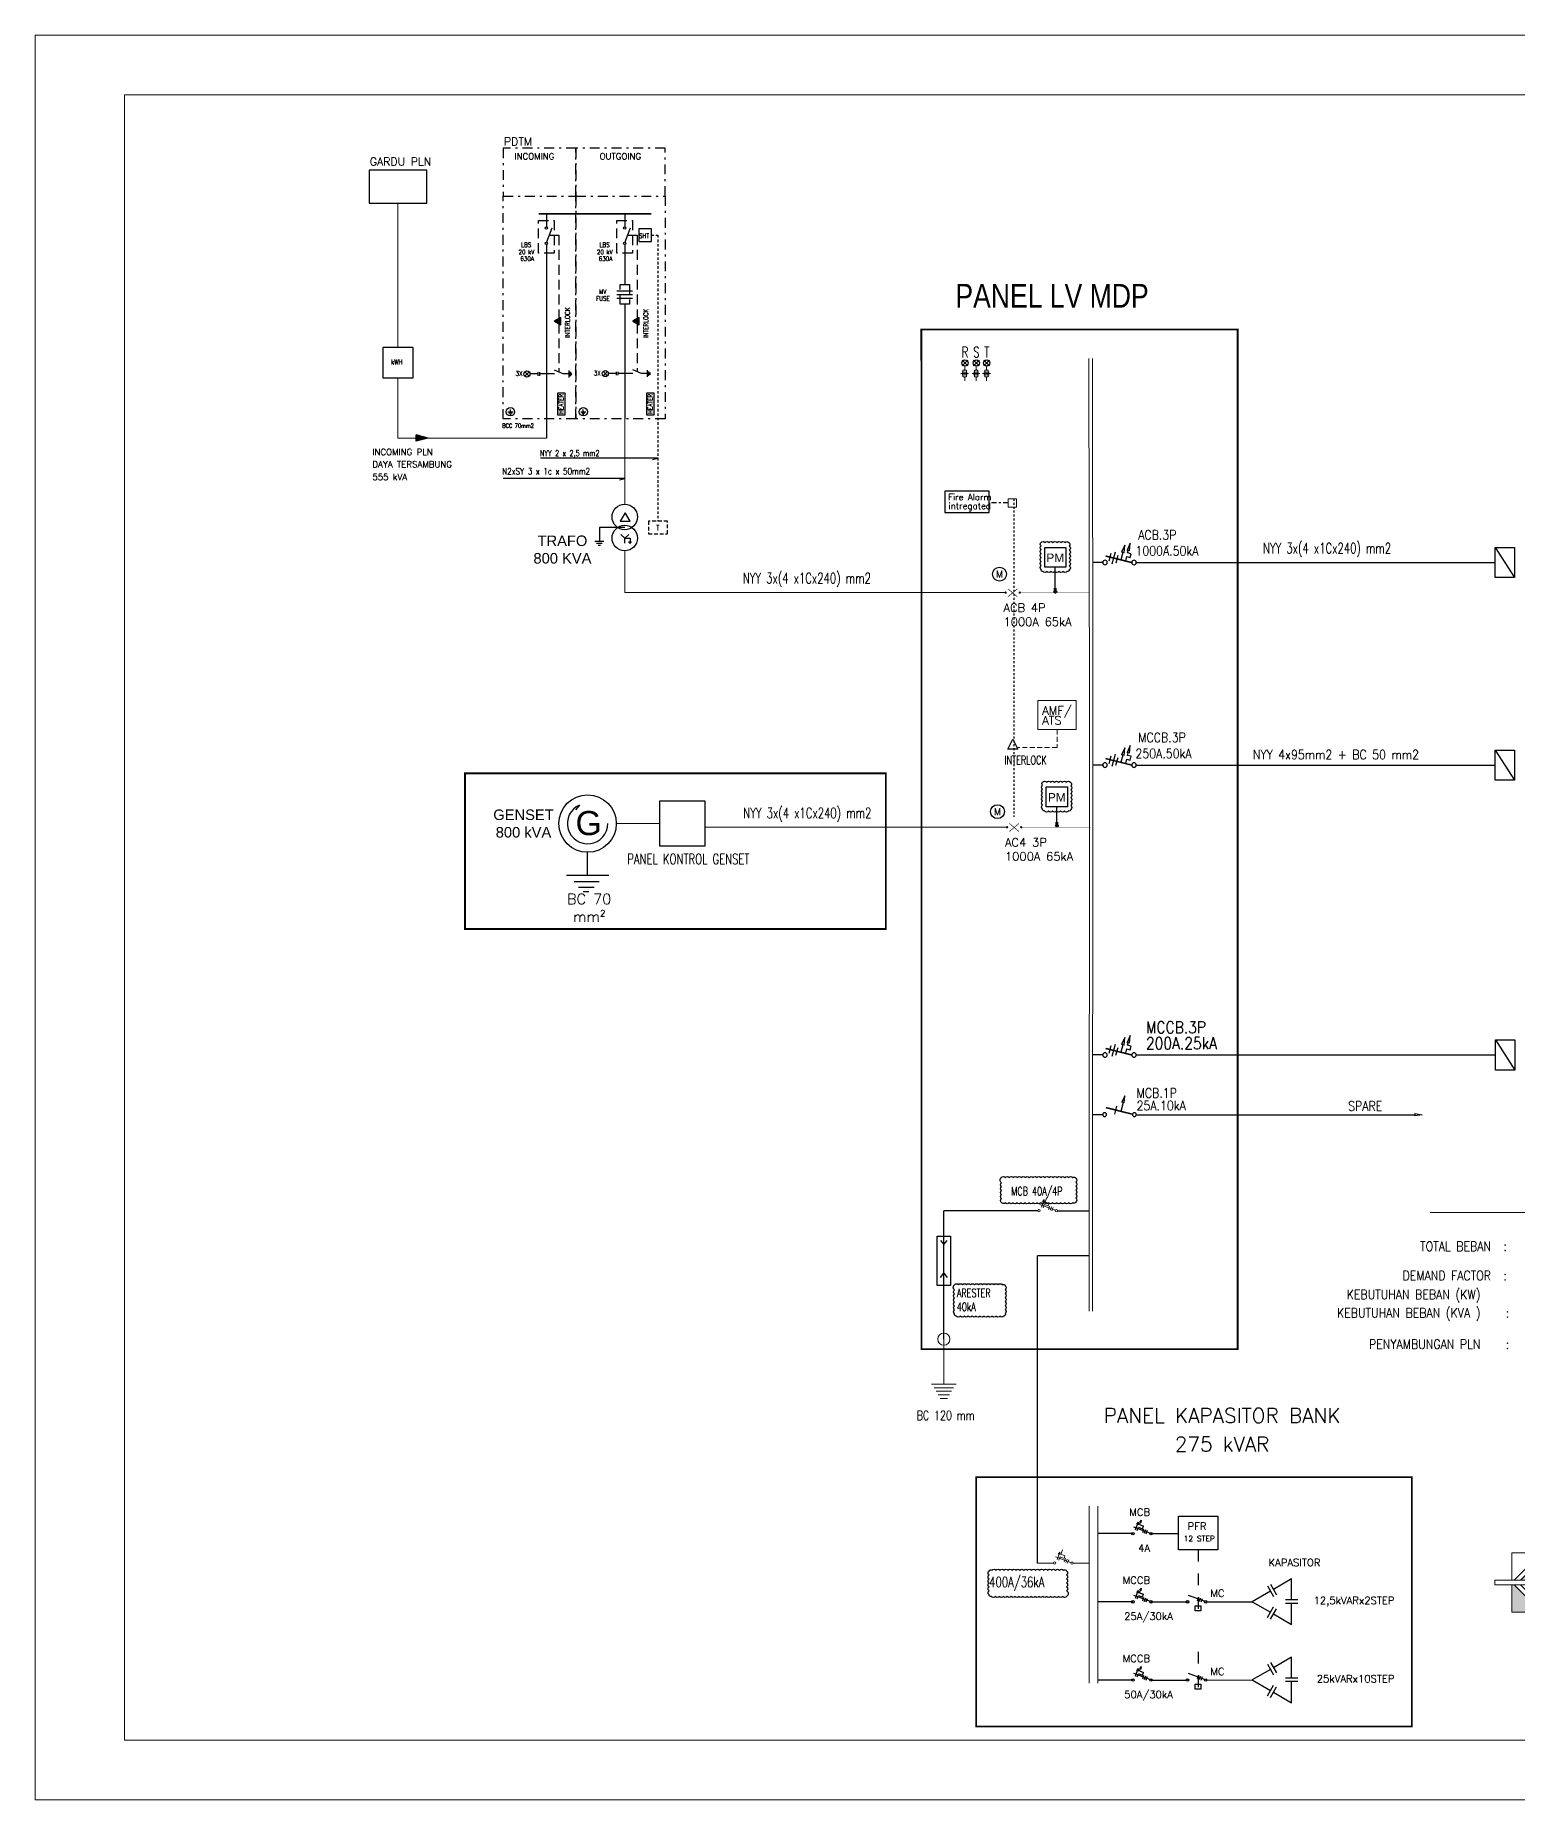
# Model space of a CAD drawing. Header units: inches. Extents: x 31310 to 32350, y 3900 to 5049.
# Drawn here: x 31684 to 31758.8, y 4167.6 to 4256.7 of the extents above; entities that cross this region are included whole.
import ezdxf
from ezdxf.enums import TextEntityAlignment as Align

# ---------------------------------------------------------------- set-up
doc = ezdxf.new("R2010")
doc.units = ezdxf.units.IN
doc.header["$MEASUREMENT"] = 0
for name, pattern in [('ACAD_ISO10W100', [18, 12, -3, 0, -3]), ('DASHDOT2', [0.5, 0.25, -0.125, 0, -0.125]), ('DASHED', [0.75, 0.5, -0.25]), ('DASHED2', [0.375, 0.25, -0.125]), ('HIDDEN', [0.375, 0.25, -0.125])]:
    doc.linetypes.add(name, pattern=pattern)
for name, color, linetype in [('-LINE', 1, 'Continuous'), ('-PANEL', 1, 'Continuous'), ('-SISTIM', 1, 'Continuous'), ('-TXT', 7, 'Continuous'), ('0-KOP', 2, 'Continuous'), ('4', 4, 'Continuous'), ('B', 5, 'Continuous'), ('BIASA', 7, 'Continuous'), ('dg', 8, 'Continuous'), ('DIM', 1, 'Continuous'), ('KABEL', 4, 'Continuous'), ('KBL2', 200, 'Continuous'), ('kop', 8, 'Continuous'), ('LAMPU FIXTURES', 7, 'Continuous'), ('MCB', 2, 'Continuous'), ('PANEL', 2, 'Continuous'), ('TEXT', 7, 'Continuous'), ('TL RMI', 2, 'Continuous'), ('WIRING', 4, 'Continuous')]:
    doc.layers.add(name, color=color, linetype=linetype)
doc.layers.add('-TXT G', color=7, linetype='Continuous', true_color=0xff0505)
doc.layers.add('garis', color=7, linetype='Continuous', true_color=0x878787)
for name, color, linetype, lineweight in [('A-FURN-EQPM', 177, 'Continuous', 0), ('cable', 6, 'Continuous', 30), ('D-PANEL', 5, 'Continuous', 9), ('H', 3, 'Continuous', 0), ('listrik', 21, 'ACAD_ISO10W100', 18), ('Listrik2', 2, 'Continuous', 9), ('MCCB', 5, 'Continuous', 9), ('ME', 7, 'Continuous', 20), ('socket', 6, 'Continuous', 15), ('ST', 4, 'Continuous', 15), ('teks', 120, 'Continuous', 5), ('US 0 Elevation', 9, 'Continuous', 5), ('US I. Text', 51, 'Continuous', 5), ('US-Elevation', 9, 'Continuous', 5), ('US-Text', 42, 'Continuous', 5)]:
    doc.layers.add(name, color=color, linetype=linetype, lineweight=lineweight)
doc.layers.add('Dimensi', color=7, linetype='Continuous', lineweight=0, true_color=0x9c9c9c)
doc.styles.add('ARIAL', font='arial.ttf')
doc.styles.add('ARIALB', font='arial.ttf', dxfattribs={"width": 0.8, "height": 2.1})
doc.styles.add('DIM', font='simplex.shx', dxfattribs={"height": 0.175})
doc.styles.add('dwi', font='romans.shx', dxfattribs={"width": 0.8, "height": 0.3})
doc.styles.add('E', font='romans.shx', dxfattribs={"height": 2.5})
doc.styles.add('RomanS', font='romans.shx')
doc.styles.add('SANS', font='sanss___.ttf')
doc.styles.add('sc 100', font='romans.shx', dxfattribs={"width": 0.75})
doc.styles.get("Standard").update_dxf_attribs({"font": 'arial.ttf'})
doc.styles.add('TXT', font='romans.shx', dxfattribs={"width": 0.85, "height": 0.25})

# ---------------------------------------------------------------- blocks, each defined once
blk = doc.blocks.new('MCCB')
at = {"layer": 'ST', "color": 7, "linetype": 'Continuous'}
for p, q in [((698.097, -69.363), (697.659, -69.204)), ((697.702, -69.276), (697.778, -69.065)), ((697.778, -69.065), (697.733, -69.123)), ((697.751, -69.294), (697.784, -69.203)), ((697.778, -69.065), (697.776, -69.139)), ((697.784, -69.203), (697.898, -69.245)), ((697.811, -69.13), (697.856, -69.006)), ((697.811, -69.13), (697.925, -69.172)), ((697.898, -69.245), (697.925, -69.172)), ((697.9, -69.348), (697.936, -69.249)), ((697.95, -69.366), (697.986, -69.267)), ((697.999, -69.384), (698.035, -69.285))]:
    blk.add_line(p, q, dxfattribs=at)
for centre in [(697.63, -69.38), (698.126, -69.38)]:
    blk.add_circle(centre, 0.0339, dxfattribs=at)
blk = doc.blocks.new('_ClosedBlank')
at = {"color": 0, "linetype": 'ByBlock', "lineweight": -2}
for p, q in [((-1, 0.17), (0, 0)), ((-1, 0.17), (-1, -0.17)), ((0, 0), (-1, -0.17))]:
    blk.add_line(p, q, dxfattribs=at)
blk = doc.blocks.new('-mcb1p')
at = {"layer": '-LINE', "color": 7}
blk.add_line((0.516, 0.014), (0.465, 0.222), dxfattribs=at)
at = {"layer": '-LINE', "color": 2, "const_width": 0.04}
blk.add_lwpolyline([(0.049, 0.01), (0.755, 0.185)], dxfattribs=at)
at = {"layer": '-LINE', "color": 7}
blk.add_lwpolyline([(0.3, 0.318), (0.357, 0.086)], dxfattribs=at)
at = {"layer": '-LINE', "color": 2}
for centre in [(0, 0), (0.787, 0)]:
    blk.add_circle(centre, 0.05, dxfattribs=at)
at = {"layer": '-LINE', "color": 7, "xscale": 0.1800000000000017, "yscale": 0.1800000000000017, "zscale": 0.1800000000000017, "rotation": 103.89650610379}
blk.add_blockref('_ClosedBlank', (0.257, 0.493), dxfattribs=at)
blk = doc.blocks.new('-MCCB')
at = {"layer": 'WIRING', "color": 7}
for p, q in [((0.136, 0.233), (0.229, 0.258)), ((0.163, 0.134), (0.136, 0.233)), ((0.256, 0.16), (0.163, 0.134)), ((0.229, 0.258), (0.211, 0.322)), ((0.49, 0.19), (0.546, -0.013)), ((0.563, 0.278), (0.651, -0.04)), ((0.672, 0.24), (0.727, 0.037))]:
    blk.add_line(p, q, dxfattribs=at)
at = {"layer": 'WIRING', "const_width": 0.04}
blk.add_lwpolyline([(0.121, 0), (0.813, 0.173)], dxfattribs=at)
at = {"layer": 'WIRING', "color": 7}
for points in [[(0.256, 0.16), (0.288, 0.044)], [(0.357, 0.266), (0.41, 0.074)]]:
    blk.add_lwpolyline(points, dxfattribs=at)
at = {"layer": 'WIRING'}
for centre in [(0.06, 0), (0.828, 0)]:
    blk.add_circle(centre, 0.0605, dxfattribs=at)
at = {"layer": 'WIRING', "color": 7, "xscale": 0.1999999999999972, "yscale": 0.1999999999999972, "zscale": 0.1999999999999972, "rotation": 105.3991931955513}
for p in [(0.158, 0.515), (0.304, 0.458)]:
    blk.add_blockref('_ClosedBlank', p, dxfattribs=at)
blk = doc.blocks.new('LEGENDA KOP')
at = {"layer": 'US I. Text', "lineweight": 13}
for points in [[(-957.196, -870.781), (-957.196, -870.813), (-956.831, -871.178), (-956.799, -871.178), (-956.799, -870.781)], [(-957.626, -871.243), (-957.658, -871.243), (-957.658, -871.64), (-957.261, -871.64), (-957.261, -871.608)]]:
    blk.add_hatch(color=256, dxfattribs=at).paths.add_polyline_path(points)
h = blk.add_hatch(color=256, dxfattribs=at)
h.paths.add_polyline_path([(-957.261, -871.178), (-957.261, -870.905), (-957.534, -871.178)])
h.paths.add_polyline_path([(-956.923, -871.243), (-957.196, -871.243), (-957.196, -871.516)])
for p, q in [((-957.261, -870.813), (-957.261, -870.518)), ((-957.196, -870.518), (-957.261, -870.518)), ((-957.196, -870.813), (-957.196, -870.518)), ((-957.261, -870.781), (-957.658, -870.781)), ((-957.658, -871.178), (-957.658, -870.781)), ((-957.196, -870.781), (-956.799, -870.781)), ((-956.799, -871.178), (-956.799, -870.781)), ((-957.261, -871.178), (-957.261, -870.905)), ((-957.196, -871.178), (-957.196, -870.905)), ((-957.907, -871.178), (-957.261, -871.178)), ((-957.907, -871.178), (-957.907, -871.243)), ((-957.907, -871.243), (-957.261, -871.243)), ((-957.658, -871.243), (-957.658, -871.64)), ((-957.261, -871.516), (-957.261, -871.243)), ((-957.196, -871.178), (-956.799, -871.178)), ((-957.196, -871.516), (-957.196, -871.243)), ((-957.196, -871.243), (-956.799, -871.243)), ((-956.799, -871.243), (-956.799, -871.64)), ((-957.261, -871.64), (-957.658, -871.64)), ((-957.261, -871.903), (-957.261, -871.608)), ((-957.196, -871.903), (-957.196, -871.608)), ((-957.196, -871.64), (-956.799, -871.64)), ((-957.196, -871.903), (-957.261, -871.903))]:
    blk.add_line(p, q, dxfattribs=at)
for points in [[(-957.626, -871.178), (-957.228, -870.781), (-956.831, -871.178)], [(-957.534, -871.178), (-957.228, -870.873), (-956.923, -871.178)], [(-956.831, -871.243), (-957.229, -871.64), (-957.626, -871.243)], [(-956.923, -871.243), (-957.229, -871.548), (-957.534, -871.243)]]:
    blk.add_lwpolyline(points, dxfattribs=at)
at = {"layer": 'US I. Text'}
blk.add_point((-957.229, -871.21), dxfattribs=at)
blk = doc.blocks.new('fdgfdf')
at = {"layer": 'US 0 Elevation', "xscale": 1.307726022502848, "yscale": 1.307726022502848, "zscale": 1.307726022502848}
blk.add_blockref('LEGENDA KOP', (3728.322, 1692.013), dxfattribs=at)
blk = doc.blocks.new('erthrhhrthre')
for p, q in [((-229.505, 130.043), (-229.505, 40.943)), ((-103.505, 130.043), (-229.505, 130.043)), ((-229.505, 40.943), (-103.505, 40.943))]:
    blk.add_line(p, q)
at = {"color": 5}
for p, q in [((-225.005, 127.043), (-225.005, 43.943)), ((-106.505, 127.043), (-225.005, 127.043)), ((-225.005, 43.943), (-106.505, 43.943))]:
    blk.add_line(p, q, dxfattribs=at)
at = {"layer": 'A-FURN-EQPM', "color": 0, "linetype": 'ByBlock', "lineweight": -2, "ltscale": 0.25}
blk.add_lwpolyline([(-229.505, 40.943), (-103.505, 40.943), (-103.505, 130.043), (-229.505, 130.043)], close=True, dxfattribs=at)

msp = doc.modelspace()

# ---------------------------------------------------------------- hatches: boundary and pattern name
at = {"layer": '-TXT', "ltscale": 2}
h = msp.add_hatch(dxfattribs=at)
h.set_pattern_fill('ANSI31', color=8, scale=0.00665, style=0)
h.set_pattern_definition([(45, (31412.0792231, 4135.9749893), (-0.0005878162258, 0.0005878162258), [])])
h.paths.add_polyline_path([(31710.206, 4242.239), (31710.534, 4242.05), (31710.534, 4242.429)])
h = msp.add_hatch(dxfattribs=at)
h.set_pattern_fill('ANSI31', color=8, scale=0.00665, style=0)
h.set_pattern_definition([(45, (31586.4384962, 4247.43755255), (-0.000587816226, 0.000587816226), [])])
h.paths.add_polyline_path([(31714.162, 4242.239), (31714.49, 4242.05), (31714.49, 4242.429)])
at = {"ltscale": 0.75}
h = msp.add_hatch(color=242, dxfattribs=at)
h.set_gradient(color1=(184, 10, 62), one_color=1, tint=1)
h.paths.add_polyline_path([(31703.234, 4236.174), (31703.234, 4236.488), (31703.838, 4236.331)])

# ---------------------------------------------------------------- linework, layer by layer
at = {"layer": '-LINE'}
for p, q in [((31737.884, 4230.047), (31737.377, 4230.047)), ((31739.578, 4230.047), (31757.692, 4230.047)), ((31737.883, 4219.818), (31737.376, 4219.818)), ((31739.577, 4219.818), (31757.691, 4219.818)), ((31737.885, 4205.18), (31737.379, 4205.18)), ((31739.577, 4205.18), (31757.709, 4205.18)), ((31737.885, 4202.165), (31737.379, 4202.165)), ((31739.577, 4202.165), (31753.632, 4202.165)), ((31734.601, 4197.316), (31729.861, 4197.316)), ((31729.862, 4190.829), (31729.862, 4197.316)), ((31735.601, 4197.316), (31737.2, 4197.316)), ((31734.586, 4179.522), (31734.588, 4195.037)), ((31737.201, 4195.037), (31734.588, 4195.037)), ((31739.534, 4181.198), (31739.675, 4181.587)), ((31739.675, 4181.587), (31739.591, 4181.48)), ((31739.675, 4181.587), (31739.671, 4181.451)), ((31739.818, 4181.696), (31739.734, 4181.589)), ((31739.735, 4181.466), (31739.818, 4181.696)), ((31739.735, 4181.466), (31739.945, 4181.39)), ((31739.818, 4181.696), (31739.814, 4181.56)), ((31739.401, 4181.007), (31737.636, 4181.007)), ((31740.262, 4181.037), (31739.456, 4181.33)), ((31739.625, 4181.165), (31739.686, 4181.332)), ((31739.686, 4181.332), (31739.896, 4181.256)), ((31739.896, 4181.256), (31739.945, 4181.39)), ((31739.9, 4181.065), (31739.966, 4181.248)), ((31739.991, 4181.032), (31740.058, 4181.215)), ((31740.083, 4180.998), (31740.149, 4181.181)), ((31740.317, 4181.007), (31741.701, 4181.007)), ((31742.694, 4180.191), (31742.694, 4179.594)), ((31742.694, 4178.997), (31742.694, 4178.4)), ((31739.534, 4177.756), (31739.675, 4178.145)), ((31739.675, 4178.145), (31739.591, 4178.038)), ((31739.675, 4178.145), (31739.671, 4178.008)), ((31739.818, 4178.254), (31739.734, 4178.147)), ((31739.735, 4178.024), (31739.818, 4178.254)), ((31739.735, 4178.024), (31739.945, 4177.948)), ((31739.818, 4178.254), (31739.814, 4178.117)), ((31739.896, 4177.813), (31739.945, 4177.948)), ((31746.194, 4178.368), (31746.502, 4177.834)), ((31746.345, 4178.456), (31746.654, 4177.922)), ((31739.401, 4177.564), (31737.636, 4177.564)), ((31740.262, 4177.594), (31739.456, 4177.888)), ((31739.625, 4177.722), (31739.686, 4177.889)), ((31739.686, 4177.889), (31739.896, 4177.813)), ((31739.9, 4177.622), (31739.966, 4177.805)), ((31739.991, 4177.589), (31740.058, 4177.772)), ((31740.083, 4177.556), (31740.149, 4177.739)), ((31740.317, 4177.564), (31742.165, 4177.564)), ((31743.026, 4177.594), (31742.22, 4177.888)), ((31742.664, 4177.622), (31742.731, 4177.805)), ((31742.694, 4177.803), (31742.694, 4177.206)), ((31742.756, 4177.589), (31742.822, 4177.772)), ((31742.847, 4177.556), (31742.914, 4177.739)), ((31743.081, 4177.564), (31745.428, 4177.57)), ((31746.194, 4176.773), (31746.502, 4177.306)), ((31746.345, 4176.685), (31746.654, 4177.219)), ((31747.727, 4177.658), (31747.111, 4177.658)), ((31747.727, 4177.483), (31747.111, 4177.483)), ((31742.694, 4175.047), (31742.694, 4174.45)), ((31746.194, 4174.418), (31746.502, 4173.885)), ((31746.345, 4174.506), (31746.654, 4173.972)), ((31739.401, 4173.614), (31737.636, 4173.614)), ((31740.262, 4173.644), (31739.456, 4173.938)), ((31739.534, 4173.806), (31739.675, 4174.195)), ((31739.675, 4174.195), (31739.591, 4174.088)), ((31739.625, 4173.773), (31739.686, 4173.94)), ((31739.675, 4174.195), (31739.671, 4174.059)), ((31739.686, 4173.94), (31739.896, 4173.863)), ((31739.818, 4174.304), (31739.734, 4174.197)), ((31739.735, 4174.074), (31739.818, 4174.304)), ((31739.735, 4174.074), (31739.945, 4173.998)), ((31739.818, 4174.304), (31739.814, 4174.168)), ((31739.896, 4173.863), (31739.945, 4173.998)), ((31739.9, 4173.673), (31739.966, 4173.856)), ((31739.991, 4173.639), (31740.058, 4173.822)), ((31740.083, 4173.606), (31740.149, 4173.789)), ((31740.317, 4173.614), (31742.165, 4173.614)), ((31743.026, 4173.644), (31742.22, 4173.938)), ((31742.664, 4173.673), (31742.731, 4173.856)), ((31742.694, 4173.854), (31742.694, 4173.257)), ((31742.756, 4173.639), (31742.822, 4173.822)), ((31742.847, 4173.606), (31742.914, 4173.789)), ((31743.081, 4173.614), (31745.428, 4173.621)), ((31747.727, 4173.708), (31747.111, 4173.708)), ((31747.727, 4173.533), (31747.111, 4173.533)), ((31746.194, 4172.823), (31746.502, 4173.357)), ((31746.345, 4172.735), (31746.654, 4173.269))]:
    msp.add_line(p, q, dxfattribs=at)
at = {"layer": '-LINE', "elevation": 0}
for points in [[(31741.701, 4181.891), (31743.686, 4181.891), (31743.686, 4180.191), (31741.701, 4180.191)], [(31742.544, 4177.359), (31742.843, 4177.359), (31742.843, 4177.104), (31742.544, 4177.104)], [(31742.544, 4173.409), (31742.843, 4173.409), (31742.843, 4173.154), (31742.544, 4173.154)]]:
    msp.add_lwpolyline(points, close=True, dxfattribs=at)
for points in [[(31746.348, 4178.101), (31745.428, 4177.57), (31746.348, 4177.039)], [(31747.419, 4177.658), (31747.419, 4178.72), (31746.499, 4178.189)], [(31746.499, 4176.952), (31747.419, 4176.421), (31747.419, 4177.483)], [(31747.419, 4173.708), (31747.419, 4174.77), (31746.499, 4174.239)], [(31746.348, 4174.152), (31745.428, 4173.621), (31746.348, 4173.09)], [(31746.499, 4173.002), (31747.419, 4172.471), (31747.419, 4173.533)]]:
    msp.add_lwpolyline(points, dxfattribs=at)
at = {"layer": '-LINE'}
for centre in [(31739.401, 4181.007), (31740.317, 4181.007), (31740.317, 4181.007), (31739.401, 4177.564), (31740.317, 4177.564), (31740.317, 4177.564), (31742.165, 4177.564), (31743.081, 4177.564), (31743.081, 4177.564), (31739.401, 4173.614), (31740.317, 4173.614), (31740.317, 4173.614), (31742.165, 4173.614), (31743.081, 4173.614), (31743.081, 4173.614)]:
    msp.add_circle(centre, 0.0626, dxfattribs=at)
at = {"layer": '-PANEL', "color": 4, "linetype": 'DASHDOT2', "ltscale": 2, "elevation": 0}
for points in [[(31707.618, 4248.554), (31711.293, 4248.554), (31711.293, 4250.965), (31707.618, 4250.965)], [(31707.618, 4248.554), (31711.293, 4248.554), (31711.293, 4250.965), (31707.618, 4250.965)], [(31711.293, 4248.554), (31715.788, 4248.554), (31715.788, 4250.965), (31711.293, 4250.965)], [(31707.618, 4248.554), (31711.293, 4248.554), (31711.293, 4237.297), (31707.618, 4237.297)], [(31707.618, 4248.554), (31711.293, 4248.554), (31711.293, 4237.297), (31707.618, 4237.297)], [(31711.293, 4248.554), (31715.788, 4248.554), (31715.788, 4237.297), (31711.293, 4237.297)]]:
    msp.add_lwpolyline(points, close=True, dxfattribs=at)
at = {"layer": '-PANEL', "elevation": 0}
for points in [[(31700.852, 4248.193), (31703.764, 4248.193), (31703.764, 4249.856), (31700.852, 4249.856)], [(31701.542, 4239.369), (31703.074, 4239.369), (31703.074, 4240.901), (31701.542, 4240.901)]]:
    msp.add_lwpolyline(points, close=True, dxfattribs=at)
at = {"layer": '-PANEL'}
for centre in [(31713.755, 4232.349), (31713.755, 4231.283)]:
    msp.add_circle(centre, 0.643, dxfattribs=at)
at = {"layer": '-SISTIM', "color": 0}
for p, q in [((31703.838, 4236.331), (31703.234, 4236.488)), ((31703.234, 4236.174), (31703.234, 4236.488)), ((31703.838, 4236.331), (31703.234, 4236.174))]:
    msp.add_line(p, q, dxfattribs=at)
at = {"color": 7, "ltscale": 2}
for p, q in [((31713.363, 4243.774), (31714.145, 4243.774)), ((31713.363, 4243.583), (31714.145, 4243.583)), ((31713.363, 4243.391), (31714.145, 4243.391))]:
    msp.add_line(p, q, dxfattribs=at)
at = {"ltscale": 0.75}
for p, q in [((31707.987, 4237.659), (31707.987, 4237.77)), ((31711.662, 4237.659), (31711.662, 4237.77))]:
    msp.add_line(p, q, dxfattribs=at)
at = {"color": 1, "linetype": 'DASHDOT2', "ltscale": 0.1}
msp.add_line((31733.395, 4233.267), (31733.399, 4217.199), dxfattribs=at)
at = {"color": 1, "linetype": 'DASHDOT2'}
msp.add_line((31733.113, 4233.057), (31732.156, 4233.057), dxfattribs=at)
at = {"color": 7}
msp.add_line((31713.755, 4231.816), (31712.473, 4231.816), dxfattribs=at)
at = {"color": 7, "ltscale": 2, "elevation": 0}
for points in [[(31710.356, 4237.502), (31710.746, 4237.502), (31710.746, 4238.603), (31710.356, 4238.603)], [(31714.851, 4237.502), (31715.241, 4237.502), (31715.241, 4238.603), (31714.851, 4238.603)]]:
    msp.add_lwpolyline(points, close=True, dxfattribs=at)
at = {"color": 8, "elevation": 0}
for points in [[(31715.161, 4235.244), (31715.433, 4235.316), (31709.51, 4235.316)], [(31713.483, 4234.224), (31713.755, 4234.296), (31707.622, 4234.296)]]:
    msp.add_lwpolyline(points, dxfattribs=at)
at = {"color": 0, "lineweight": 0, "elevation": 0}
msp.add_lwpolyline([(31733.113, 4233.267), (31733.533, 4233.267), (31733.533, 4232.847), (31733.113, 4232.847)], close=True, dxfattribs=at)
at = {"color": 0, "linetype": 'HIDDEN', "ltscale": 0.75, "elevation": 0}
msp.add_lwpolyline([(31714.957, 4231.499), (31715.908, 4231.499), (31715.908, 4232.133), (31714.957, 4232.133)], close=True, dxfattribs=at)
at = {"color": 3}
for points in [[(31734.773, 4231.052, -0.520567), (31734.973, 4231.052, -0.520567), (31735.173, 4231.052, -0.520567), (31735.373, 4231.052, -0.520567), (31735.573, 4231.052, -0.520567), (31735.773, 4231.052, -0.520567), (31735.973, 4231.052, -0.520567), (31736.173, 4231.052, -0.520567), (31736.196, 4230.875, -0.520567), (31736.196, 4230.675, -0.520567), (31736.196, 4230.475, -0.520567), (31736.196, 4230.275, -0.520567), (31736.196, 4230.075, -0.520567), (31736.196, 4229.875, -0.520567), (31736.196, 4229.675, -0.520567), (31736.074, 4229.597, -0.520567), (31735.874, 4229.597, -0.520567), (31735.674, 4229.597, -0.520567), (31735.474, 4229.597, -0.520567), (31735.274, 4229.597, -0.520567), (31735.074, 4229.597, -0.520567), (31734.874, 4229.597, -0.520567), (31734.773, 4229.697, -0.520567), (31734.773, 4229.897, -0.520567), (31734.773, 4230.097, -0.520567), (31734.773, 4230.297, -0.520567), (31734.773, 4230.497, -0.520567), (31734.773, 4230.697, -0.520567), (31734.773, 4230.897, -0.520567)], [(31734.85, 4218.954, -0.520567), (31735.05, 4218.954, -0.520567), (31735.25, 4218.954, -0.520567), (31735.45, 4218.954, -0.520567), (31735.65, 4218.954, -0.520567), (31735.85, 4218.954, -0.520567), (31736.05, 4218.954, -0.520567), (31736.25, 4218.954, -0.520567), (31736.273, 4218.777, -0.520567), (31736.273, 4218.577, -0.520567), (31736.273, 4218.377, -0.520567), (31736.273, 4218.177, -0.520567), (31736.273, 4217.977, -0.520567), (31736.273, 4217.777, -0.520567), (31736.273, 4217.577, -0.520567), (31736.151, 4217.5, -0.520567), (31735.951, 4217.5, -0.520567), (31735.751, 4217.5, -0.520567), (31735.551, 4217.5, -0.520567), (31735.351, 4217.5, -0.520567), (31735.151, 4217.5, -0.520567), (31734.951, 4217.5, -0.520567), (31734.85, 4217.599, -0.520567), (31734.85, 4217.799, -0.520567), (31734.85, 4217.999, -0.520567), (31734.85, 4218.199, -0.520567), (31734.85, 4218.399, -0.520567), (31734.85, 4218.599, -0.520567), (31734.85, 4218.799, -0.520567)], [(31732.77, 4198.995, -0.520567), (31732.97, 4198.995, -0.520567), (31733.17, 4198.995, -0.520567), (31733.37, 4198.995, -0.520567), (31733.57, 4198.995, -0.520567), (31733.77, 4198.995, -0.520567), (31733.97, 4198.995, -0.520567), (31734.17, 4198.995, -0.520567), (31734.37, 4198.995, -0.520567), (31734.57, 4198.995, -0.520567), (31734.77, 4198.995, -0.520567), (31734.97, 4198.995, -0.520567), (31735.17, 4198.995, -0.520567), (31735.37, 4198.995, -0.520567), (31735.57, 4198.995, -0.520567), (31735.77, 4198.995, -0.520567), (31735.97, 4198.995, -0.520567), (31736.17, 4198.995, -0.520567), (31736.37, 4198.995, -0.520567), (31736.526, 4198.952, -0.520567), (31736.526, 4198.752, -0.520567), (31736.526, 4198.552, -0.520567), (31736.526, 4198.352, -0.520567), (31736.526, 4198.152, -0.520567), (31736.526, 4197.952, -0.520567), (31736.526, 4197.752, -0.520567), (31736.36, 4197.718, -0.520567), (31736.16, 4197.718, -0.520567), (31735.96, 4197.718, -0.520567), (31735.76, 4197.718, -0.520567), (31735.56, 4197.718, -0.520567), (31735.36, 4197.718, -0.520567), (31735.16, 4197.718, -0.520567), (31734.96, 4197.718, -0.520567), (31734.76, 4197.718, -0.520567), (31734.56, 4197.718, -0.520567), (31734.36, 4197.718, -0.520567), (31734.16, 4197.718, -0.520567), (31733.96, 4197.718, -0.520567), (31733.76, 4197.718, -0.520567), (31733.56, 4197.718, -0.520567), (31733.36, 4197.718, -0.520567), (31733.16, 4197.718, -0.520567), (31732.96, 4197.718, -0.520567), (31732.77, 4197.728, -0.520567), (31732.77, 4197.928, -0.520567), (31732.77, 4198.128, -0.520567), (31732.77, 4198.328, -0.520567), (31732.77, 4198.528, -0.520567), (31732.77, 4198.728, -0.520567)], [(31730.409, 4193.578, -0.520567), (31730.609, 4193.578, -0.520567), (31730.809, 4193.578, -0.520567), (31731.009, 4193.578, -0.520567), (31731.209, 4193.578, -0.520567), (31731.409, 4193.578, -0.520567), (31731.609, 4193.578, -0.520567), (31731.809, 4193.578, -0.520567), (31732.009, 4193.578, -0.520567), (31732.209, 4193.578, -0.520567), (31732.409, 4193.578, -0.520567), (31732.609, 4193.578, -0.520567), (31732.809, 4193.578, -0.520567), (31732.956, 4193.525, -0.520567), (31732.956, 4193.325, -0.520567), (31732.956, 4193.125, -0.520567), (31732.956, 4192.925, -0.520567), (31732.956, 4192.725, -0.520567), (31732.956, 4192.525, -0.520567), (31732.956, 4192.325, -0.520567), (31732.956, 4192.125, -0.520567), (31732.891, 4191.991, -0.520567), (31732.691, 4191.991, -0.520567), (31732.491, 4191.991, -0.520567), (31732.291, 4191.991, -0.520567), (31732.091, 4191.991, -0.520567), (31731.891, 4191.991, -0.520567), (31731.691, 4191.991, -0.520567), (31731.491, 4191.991, -0.520567), (31731.291, 4191.991, -0.520567), (31731.091, 4191.991, -0.520567), (31730.891, 4191.991, -0.520567), (31730.691, 4191.991, -0.520567), (31730.491, 4191.991, -0.520567), (31730.409, 4192.11, -0.520567), (31730.409, 4192.31, -0.520567), (31730.409, 4192.51, -0.520567), (31730.409, 4192.71, -0.520567), (31730.409, 4192.91, -0.520567), (31730.409, 4193.11, -0.520567), (31730.409, 4193.31, -0.520567)], [(31736.06, 4177.834, -0.520567), (31735.86, 4177.834, -0.520567), (31735.66, 4177.834, -0.520567), (31735.46, 4177.834, -0.520567), (31735.26, 4177.834, -0.520567), (31735.06, 4177.834, -0.520567), (31734.86, 4177.834, -0.520567), (31734.66, 4177.834, -0.520567), (31734.46, 4177.834, -0.520567), (31734.26, 4177.834, -0.520567), (31734.06, 4177.834, -0.520567), (31733.86, 4177.834, -0.520567), (31733.66, 4177.834, -0.520567), (31733.46, 4177.834, -0.520567), (31733.26, 4177.834, -0.520567), (31733.06, 4177.834, -0.520567), (31732.86, 4177.834, -0.520567), (31732.66, 4177.834, -0.520567), (31732.46, 4177.834, -0.520567), (31732.26, 4177.834, -0.520567), (31732.145, 4177.92, -0.520567), (31732.145, 4178.12, -0.520567), (31732.145, 4178.32, -0.520567), (31732.145, 4178.52, -0.520567), (31732.145, 4178.72, -0.520567), (31732.145, 4178.92, -0.520567), (31732.145, 4179.12, -0.520567), (31732.3, 4179.165, -0.520567), (31732.5, 4179.165, -0.520567), (31732.7, 4179.165, -0.520567), (31732.9, 4179.165, -0.520567), (31733.1, 4179.165, -0.520567), (31733.3, 4179.165, -0.520567), (31733.5, 4179.165, -0.520567), (31733.7, 4179.165, -0.520567), (31733.9, 4179.165, -0.520567), (31734.1, 4179.165, -0.520567), (31734.3, 4179.165, -0.520567), (31734.5, 4179.165, -0.520567), (31734.7, 4179.165, -0.520567), (31734.9, 4179.165, -0.520567), (31735.1, 4179.165, -0.520567), (31735.3, 4179.165, -0.520567), (31735.5, 4179.165, -0.520567), (31735.7, 4179.165, -0.520567), (31735.9, 4179.165, -0.520567), (31736.06, 4179.126, -0.520567), (31736.06, 4178.926, -0.520567), (31736.06, 4178.726, -0.520567), (31736.06, 4178.526, -0.520567), (31736.06, 4178.326, -0.520567), (31736.06, 4178.126, -0.520567)]]:
    msp.add_lwpolyline(points, format="xyb", close=True, dxfattribs=at)
at = {"ltscale": 0.75}
for centre in [(31707.987, 4237.659), (31711.662, 4237.659)]:
    msp.add_circle(centre, 0.21, dxfattribs=at)
for centre in [(31732.672, 4229.463), (31732.573, 4217.467)]:
    msp.add_circle(centre, 0.352)
at = {"layer": '0-KOP', "lineweight": 0}
msp.add_line((31754.416, 4197.222), (31768.229, 4197.222), dxfattribs=at)
at = {"layer": '4', "color": 7, "linetype": 'DASHED'}
for p, q in [((31709.936, 4246.58), (31710.422, 4246.58)), ((31710.422, 4246.58), (31710.422, 4242.364)), ((31713.891, 4246.58), (31714.377, 4246.58)), ((31714.377, 4246.58), (31714.377, 4242.364)), ((31710.422, 4242.115), (31710.422, 4239.664)), ((31714.377, 4242.115), (31714.377, 4239.684))]:
    msp.add_line(p, q, dxfattribs=at)
at = {"layer": '4', "color": 7}
for p, q in [((31708.705, 4239.681), (31708.924, 4239.462)), ((31708.924, 4239.681), (31708.705, 4239.462)), ((31709.368, 4239.571), (31708.97, 4239.571)), ((31709.368, 4239.662), (31709.368, 4239.481)), ((31709.452, 4239.662), (31709.452, 4239.481)), ((31710.203, 4239.571), (31709.452, 4239.571)), ((31710.203, 4239.571), (31709.799, 4239.571)), ((31710.638, 4239.571), (31710.206, 4239.757)), ((31710.954, 4239.571), (31710.638, 4239.571)), ((31710.954, 4239.399), (31710.954, 4239.744)), ((31711.014, 4239.45), (31711.014, 4239.68)), ((31711.074, 4239.506), (31711.074, 4239.624)), ((31712.66, 4239.701), (31712.88, 4239.482)), ((31712.88, 4239.701), (31712.66, 4239.482)), ((31713.323, 4239.592), (31712.925, 4239.592)), ((31713.323, 4239.682), (31713.323, 4239.501)), ((31713.408, 4239.682), (31713.408, 4239.501)), ((31714.158, 4239.592), (31713.408, 4239.592)), ((31714.158, 4239.592), (31713.755, 4239.592)), ((31714.593, 4239.592), (31714.162, 4239.777)), ((31714.91, 4239.592), (31714.593, 4239.592)), ((31714.91, 4239.419), (31714.91, 4239.764)), ((31714.97, 4239.471), (31714.97, 4239.7)), ((31715.03, 4239.526), (31715.03, 4239.644))]:
    msp.add_line(p, q, dxfattribs=at)
at = {"layer": '4', "color": 5, "lineweight": -2, "const_width": 0.0798, "elevation": 0}
msp.add_lwpolyline([(31709.407, 4247.657), (31715.105, 4247.657)], dxfattribs=at)
at = {"layer": '4', "color": 0, "elevation": 0}
for points in [[(31710.206, 4242.239), (31710.534, 4242.05), (31710.534, 4242.429)], [(31714.162, 4242.239), (31714.49, 4242.05), (31714.49, 4242.429)]]:
    msp.add_lwpolyline(points, close=True, dxfattribs=at)
at = {"layer": '4', "color": 7}
for centre in [(31708.815, 4239.571), (31712.77, 4239.592)]:
    msp.add_circle(centre, 0.155, dxfattribs=at)
at = {"layer": 'B', "elevation": 0}
msp.add_lwpolyline([(31733.596, 4220.63), (31733.091, 4220.63), (31733.344, 4221.135)], close=True, dxfattribs=at)
at = {"layer": 'BIASA', "color": 7}
for p, q in [((31710.072, 4246.934), (31709.799, 4246.226)), ((31714.028, 4246.934), (31713.755, 4246.226))]:
    msp.add_line(p, q, dxfattribs=at)
for centre in [(31709.799, 4246.938), (31713.755, 4246.938), (31709.799, 4246.165), (31713.755, 4246.165)]:
    msp.add_circle(centre, 0.0612, dxfattribs=at)
at = {"layer": 'cable'}
for p, q in [((31709.799, 4247.637), (31709.799, 4246.999)), ((31713.755, 4247.657), (31713.755, 4246.999)), ((31709.799, 4246.104), (31709.799, 4237.297)), ((31713.755, 4246.104), (31713.755, 4244.079)), ((31713.755, 4243.087), (31713.755, 4242.534)), ((31713.755, 4243.086), (31713.755, 4237.297))]:
    msp.add_line(p, q, dxfattribs=at)
at = {"layer": 'cable', "color": 0, "ltscale": 2}
msp.add_line((31709.799, 4237.297), (31709.799, 4236.331), dxfattribs=at)
at = {"layer": 'D-PANEL', "color": 4, "const_width": 0.0322, "elevation": 0}
for points in [[(31733.095, 4228.72), (31733.578, 4228.313)], [(31733.578, 4228.72), (31733.095, 4228.313)], [(31733.172, 4216.872), (31733.655, 4216.465)], [(31733.655, 4216.872), (31733.172, 4216.465)]]:
    msp.add_lwpolyline(points, dxfattribs=at)
at = {"layer": 'dg', "color": 8, "linetype": 'HIDDEN', "ltscale": 0.5}
for p, q in [((31715.105, 4246.58), (31715.433, 4246.58)), ((31715.433, 4246.58), (31715.433, 4232.133))]:
    msp.add_line(p, q, dxfattribs=at)
at = {"layer": 'DIM', "color": 2, "elevation": 0}
msp.add_lwpolyline([(31732.156, 4233.659), (31729.909, 4233.659), (31729.909, 4232.575), (31732.156, 4232.575)], close=True, dxfattribs=at)
at = {"layer": 'Dimensi', "color": 2, "linetype": 'ByBlock', "ltscale": 200, "elevation": 0}
msp.add_lwpolyline([(31734.612, 4223.086), (31736.539, 4223.086), (31736.539, 4221.62), (31734.612, 4221.62)], close=True, dxfattribs=at)
at = {"layer": 'garis'}
for p, q in [((31711.469, 4217.802), (31711.274, 4217.567)), ((31711.879, 4214.258), (31711.879, 4215.414)), ((31710.811, 4214.258), (31712.947, 4214.258)), ((31711.21, 4213.94), (31712.464, 4213.94)), ((31711.425, 4213.647), (31712.209, 4213.647)), ((31711.66, 4213.431), (31711.935, 4213.431))]:
    msp.add_line(p, q, dxfattribs=at)
at = {"layer": 'garis', "color": 1, "elevation": 0}
for points in [[(31734.955, 4230.812), (31736.026, 4230.812), (31736.026, 4229.812), (31734.955, 4229.812)], [(31735.032, 4218.714), (31736.103, 4218.714), (31736.103, 4217.714), (31735.032, 4217.714)]]:
    msp.add_lwpolyline(points, close=True, dxfattribs=at)
at = {"layer": 'garis', "elevation": 0}
msp.add_lwpolyline([(31715.518, 4218.005), (31717.8, 4218.005), (31717.8, 4215.724), (31715.518, 4215.724)], close=True, dxfattribs=at)
at = {"layer": 'garis'}
msp.add_circle((31711.879, 4216.865), 1.45, dxfattribs=at)
msp.add_arc((31711.879, 4216.865), 1.023, 113.60737, 0, dxfattribs=at)
at = {"layer": 'H', "color": 1}
for p, q in [((31730.72, 4239.595), (31731.111, 4239.595)), ((31730.783, 4239.668), (31731.044, 4239.668)), ((31730.783, 4239.523), (31731.044, 4239.523)), ((31730.916, 4239.428), (31730.916, 4239.223)), ((31730.925, 4239.968), (31730.925, 4239.763)), ((31731.295, 4239.595), (31731.687, 4239.595)), ((31731.359, 4239.668), (31731.62, 4239.668)), ((31731.359, 4239.523), (31731.62, 4239.523)), ((31731.491, 4239.428), (31731.491, 4239.223)), ((31731.5, 4239.968), (31731.5, 4239.763)), ((31731.818, 4239.595), (31732.21, 4239.595)), ((31731.882, 4239.668), (31732.143, 4239.668)), ((31731.882, 4239.523), (31732.143, 4239.523)), ((31732.015, 4239.428), (31732.015, 4239.223)), ((31732.023, 4239.968), (31732.023, 4239.763))]:
    msp.add_line(p, q, dxfattribs=at)
at = {"layer": 'H', "color": 1, "elevation": 0}
for points in [[(31730.829, 4239.763), (31731.002, 4239.763), (31731.002, 4239.428), (31730.829, 4239.428)], [(31731.405, 4239.763), (31731.578, 4239.763), (31731.578, 4239.428), (31731.405, 4239.428)], [(31731.928, 4239.763), (31732.101, 4239.763), (31732.101, 4239.428), (31731.928, 4239.428)]]:
    msp.add_lwpolyline(points, close=True, dxfattribs=at)
at = {"layer": 'KABEL'}
for p, q in [((31713.553, 4231.458), (31713.755, 4231.283)), ((31713.957, 4231.458), (31713.755, 4231.283)), ((31713.755, 4231.283), (31714.021, 4231.283)), ((31713.755, 4231.028), (31713.755, 4231.283)), ((31713.951, 4231.1), (31714.091, 4231.1)), ((31713.968, 4231.074), (31714.073, 4231.074)), ((31713.986, 4231.048), (31714.056, 4231.048)), ((31714.021, 4231.283), (31714.021, 4231.1))]:
    msp.add_line(p, q, dxfattribs=at)
at = {"layer": 'KABEL', "elevation": 0}
msp.add_lwpolyline([(31714.026, 4232.134), (31713.777, 4232.565), (31713.529, 4232.134)], close=True, dxfattribs=at)
at = {"layer": 'KBL2', "linetype": 'Continuous', "const_width": 0.00758, "elevation": 0}
for points in [[(31737.189, 4228.53), (31733.73, 4228.53)], [(31737.274, 4216.682), (31734.831, 4216.682), (31733.808, 4216.682)]]:
    msp.add_lwpolyline(points, dxfattribs=at)
at = {"layer": 'LAMPU FIXTURES'}
for p, q in [((31729.69, 4195.818), (31729.862, 4195.603)), ((31729.862, 4195.603), (31730.033, 4195.818)), ((31729.69, 4193.95), (31729.862, 4194.165)), ((31729.862, 4194.165), (31730.033, 4193.95))]:
    msp.add_line(p, q, dxfattribs=at)
at = {"layer": 'LAMPU FIXTURES', "elevation": 0}
msp.add_lwpolyline([(31729.519, 4196.034), (31730.205, 4196.034), (31730.205, 4193.541), (31729.519, 4193.541)], close=True, dxfattribs=at)
at = {"layer": 'listrik', "color": 8, "linetype": 'DASHED2', "ltscale": 3, "const_width": 0.0895, "elevation": 0}
for points in [[(31705.693, 4219.402), (31726.938, 4219.402), (31726.938, 4211.539), (31705.693, 4211.539)], [(31731.494, 4183.854), (31753.481, 4183.854), (31753.481, 4171.265), (31731.494, 4171.265)]]:
    msp.add_lwpolyline(points, close=True, dxfattribs=at)
at = {"layer": 'Listrik2', "color": 3, "ltscale": 0.8}
for p, q in [((31702.308, 4248.193), (31702.308, 4240.901)), ((31702.302, 4239.369), (31702.302, 4236.331)), ((31713.755, 4237.297), (31713.755, 4232.992)), ((31709.799, 4236.331), (31702.302, 4236.331)), ((31732.979, 4228.53), (31713.755, 4228.53))]:
    msp.add_line(p, q, dxfattribs=at)
at = {"layer": 'MCB', "color": 4}
for p, q in [((31735.49, 4228.539), (31735.49, 4229.812)), ((31735.449, 4228.539), (31735.449, 4228.745)), ((31735.532, 4228.539), (31735.532, 4228.745)), ((31735.567, 4216.727), (31735.567, 4217.714)), ((31735.526, 4216.727), (31735.526, 4216.933)), ((31735.567, 4216.727), (31735.567, 4216.933)), ((31735.609, 4216.727), (31735.609, 4216.933))]:
    msp.add_line(p, q, dxfattribs=at)
for centre in [(31735.49, 4228.539), (31735.567, 4216.727)]:
    msp.add_circle(centre, 0.0445, dxfattribs=at)
for centre in [(31735.49, 4228.539), (31735.567, 4216.726)]:
    msp.add_arc(centre, 0.0891, 354.50031, 179.76172, dxfattribs=at)
at = {"layer": 'MCCB', "color": 4}
for centre in [(31732.979, 4228.53), (31733.694, 4228.53), (31733.056, 4216.682), (31733.771, 4216.682)]:
    msp.add_circle(centre, 0.0365, dxfattribs=at)
at = {"layer": 'ME', "color": 1, "ltscale": 2}
for p, q in [((31729.242, 4188.554), (31730.481, 4188.554)), ((31729.374, 4188.375), (31730.35, 4188.375)), ((31729.477, 4188.197), (31730.246, 4188.197)), ((31729.581, 4188.018), (31730.143, 4188.018)), ((31729.684, 4187.839), (31730.04, 4187.839))]:
    msp.add_line(p, q, dxfattribs=at)
at = {"layer": 'ME', "linetype": 'DASHDOT2', "lineweight": 30, "ltscale": 0.2, "const_width": 0.0895, "elevation": 0}
msp.add_lwpolyline([(31728.732, 4190.328), (31744.696, 4190.328), (31744.693, 4241.809), (31728.729, 4241.809)], close=True, dxfattribs=at)
at = {"layer": 'ME', "color": 1, "ltscale": 0.03, "elevation": 0}
msp.add_lwpolyline([(31729.862, 4190.829), (31729.862, 4188.554)], dxfattribs=at)
at = {"layer": 'ME', "color": 1, "ltscale": 2}
msp.add_circle((31729.862, 4190.829), 0.303, dxfattribs=at)
at = {"layer": 'socket', "color": 3, "linetype": 'DASHED2'}
for p, q in [((31735.576, 4221.62), (31735.576, 4220.706)), ((31735.576, 4220.706), (31733.558, 4220.706))]:
    msp.add_line(p, q, dxfattribs=at)
at = {"layer": 'socket', "color": 2}
for p, q in [((31729.862, 4193.864), (31729.862, 4195.679)), ((31735.394, 4179.522), (31734.586, 4179.522)), ((31736.394, 4179.522), (31737.193, 4179.522))]:
    msp.add_line(p, q, dxfattribs=at)
at = {"layer": 'ST', "color": 7, "linetype": 'Continuous'}
for p, q in [((31737.209, 4222.254), (31737.188, 4240.358)), ((31737.387, 4222.258), (31737.365, 4240.358)), ((31737.203, 4192.246), (31737.209, 4222.254)), ((31737.359, 4192.246), (31737.387, 4222.258)), ((31737.193, 4173.449), (31737.193, 4182.399)), ((31737.636, 4173.449), (31737.636, 4182.399))]:
    msp.add_line(p, q, dxfattribs=at)
at = {"layer": 'ST', "color": 2, "linetype": 'Continuous'}
for p, q in [((31713.329, 4216.865), (31715.518, 4216.865)), ((31717.8, 4216.682), (31727.346, 4216.682)), ((31727.346, 4216.682), (31733.056, 4216.682))]:
    msp.add_line(p, q, dxfattribs=at)
at = {"layer": 'TL RMI'}
for p, q in [((31731.069, 4239.982), (31730.781, 4240.27)), ((31730.781, 4239.982), (31731.069, 4240.27)), ((31731.358, 4239.982), (31731.646, 4240.27)), ((31731.646, 4239.982), (31731.358, 4240.27)), ((31732.169, 4239.982), (31731.882, 4240.27)), ((31731.882, 4239.982), (31732.169, 4240.27))]:
    msp.add_line(p, q, dxfattribs=at)
for centre in [(31730.925, 4240.126), (31731.502, 4240.126), (31732.025, 4240.126)]:
    msp.add_circle(centre, 0.158, dxfattribs=at)
at = {"layer": 'US-Elevation', "color": 1, "elevation": 0}
msp.add_lwpolyline([(31713.755, 4228.53), (31713.755, 4230.64)], dxfattribs=at)
at = {"layer": 'WIRING', "color": 7, "linetype": 'DASHDOT2', "ltscale": 3}
for p, q in [((31707.855, 4237.659), (31708.118, 4237.659)), ((31707.908, 4237.601), (31708.066, 4237.601)), ((31711.531, 4237.659), (31711.794, 4237.659)), ((31711.583, 4237.601), (31711.742, 4237.601)), ((31707.954, 4237.543), (31708.02, 4237.543)), ((31711.63, 4237.543), (31711.695, 4237.543)), ((31712.473, 4231.816), (31712.473, 4231.133)), ((31712.246, 4231.133), (31712.701, 4231.133)), ((31712.336, 4231.032), (31712.61, 4231.032)), ((31712.416, 4230.931), (31712.53, 4230.931))]:
    msp.add_line(p, q, dxfattribs=at)
at = {"layer": 'WIRING'}
for p, q in [((31757.692, 4230.809), (31758.67, 4229.285)), ((31757.691, 4220.58), (31758.669, 4219.055)), ((31757.709, 4205.942), (31758.687, 4204.417))]:
    msp.add_line(p, q, dxfattribs=at)
at = {"layer": 'WIRING', "color": 8, "linetype": 'HIDDEN', "ltscale": 2, "elevation": 0}
for points in [[(31709.407, 4247.326), (31710.19, 4247.326), (31710.19, 4245.672), (31709.407, 4245.672)], [(31713.363, 4247.326), (31714.145, 4247.326), (31714.145, 4245.672), (31713.363, 4245.672)], [(31713.52, 4244.079), (31713.99, 4244.079), (31713.99, 4243.087), (31713.52, 4243.087)]]:
    msp.add_lwpolyline(points, close=True, dxfattribs=at)
at = {"layer": 'WIRING', "color": 7, "linetype": 'ByBlock', "ltscale": 2, "elevation": 0}
msp.add_lwpolyline([(31714.471, 4246.263), (31715.105, 4246.263), (31715.105, 4246.897), (31714.471, 4246.897)], close=True, dxfattribs=at)
msp.add_lwpolyline([(31714.471, 4246.263), (31715.105, 4246.263), (31715.105, 4246.897), (31714.471, 4246.897)], close=True, dxfattribs=at)
at = {"layer": 'WIRING', "elevation": 0}
for points in [[(31757.692, 4230.809), (31758.67, 4230.809), (31758.67, 4229.285), (31757.692, 4229.285)], [(31757.691, 4220.58), (31758.669, 4220.58), (31758.669, 4219.055), (31757.691, 4219.055)], [(31757.709, 4205.942), (31758.687, 4205.942), (31758.687, 4204.417), (31757.709, 4204.417)]]:
    msp.add_lwpolyline(points, close=True, dxfattribs=at)

# ---------------------------------------------------------------- block references
at = {"layer": '-LINE', "xscale": -1.907597960893327, "yscale": 1.907597960896965, "zscale": 1.907597960897026, "rotation": 3.329968301102326e-08}
msp.add_blockref('-mcb1p', (31739.481, 4202.169), dxfattribs=at)
at = {"layer": '-LINE', "xscale": 0.3815195920942642, "yscale": 0.3815195920942642, "zscale": 0.3815195920942642}
msp.add_blockref('_ClosedBlank', (31754.014, 4202.165), dxfattribs=at)
at = {"layer": 'LAMPU FIXTURES', "color": 1, "xscale": 1.76993625238174, "yscale": 1.76993625238174, "zscale": 1.76993625238174}
for p in [(30499.901, 4320.114), (30500.694, 4302.32)]:
    msp.add_blockref('MCCB', p, dxfattribs=at)
at = {"layer": 'US-Elevation', "color": 1}
msp.add_blockref('erthrhhrthre', (31913.505, 4126.629), dxfattribs=at)
at = {"layer": 'US-Text', "xscale": 2.670372445474641, "yscale": 2.670372445474641, "zscale": 2.670372445474641}
msp.add_blockref('fdgfdf', (25146.782, 2702.604), dxfattribs=at)
at = {"layer": 'WIRING', "xscale": -1.907597960893327, "yscale": 1.907597960896965, "zscale": 1.907597960897026}
for p in [(31739.578, 4230.047), (31739.577, 4219.818), (31739.577, 4205.18)]:
    msp.add_blockref('-MCCB', p, dxfattribs=at)

# ---------------------------------------------------------------- texts
at = {"layer": '-LINE', "style": 'RomanS'}
for s, height, p in [('MCB', 0.3709, (31740.275, 4181.91)), ('PFR', 0.3709, (31743.121, 4181.195)), ('12 STEP', 0.2782, (31743.544, 4180.621)), ('4A', 0.3709, (31740.275, 4180.092)), ('KAPASITOR', 0.3709, (31748.873, 4179.36)), ('MCCB', 0.3709, (31740.275, 4178.467)), ('MC', 0.3709, (31744.033, 4177.811)), ('25A/30kA', 0.3709, (31741.427, 4176.65)), ('12,5kVARx2STEP', 0.37092, (31752.613, 4177.447)), ('MCCB', 0.3709, (31740.275, 4174.517)), ('MC', 0.3709, (31744.033, 4173.861)), ('25kVARx10STEP', 0.37092, (31752.613, 4173.497)), ('50A/30kA', 0.3709, (31741.427, 4172.7))]:
    msp.add_text(s, height=height, dxfattribs=at).set_placement(p, align=Align.RIGHT)
at = {"layer": '-TXT', "color": 0, "ltscale": 2, "style": 'dwi', "width": 0.8}
for s, height, p in [('SHT', 0.2304, (31714.474, 4246.434)), ('3X', 0.2304, (31712.192, 4239.493)), ('NYY 2 x 2,5 mm2', 0.288, (31709.47, 4235.426)), ('N2xSY 3 x 1c x 50mm2', 0.33252, (31707.572, 4234.488))]:
    msp.add_text(s, height=height, dxfattribs=at).set_placement(p)
for s, p in [('20 kV', (31708.791, 4245.613)), ('LBS', (31708.783, 4245.978)), ('20 kV', (31712.747, 4245.613)), ('LBS', (31712.739, 4245.978)), ('630A', (31708.829, 4245.276)), ('630A', (31712.785, 4245.276)), ('MV', (31712.646, 4243.611)), ('FUSE', (31712.654, 4243.263))]:
    msp.add_text(s, height=0.2304, dxfattribs=at).set_placement(p, align=Align.CENTER)
for s, p in [('INTERLOCK', (31714.938, 4241.389)), ('HEATER', (31710.657, 4237.551)), ('HEATER', (31715.152, 4237.551))]:
    msp.add_text(s, height=0.2304, rotation=90, dxfattribs=at).set_placement(p)
at = {"layer": '-TXT', "style": 'TXT', "width": 0.85}
for s, height, p in [('ACB.3P', 0.4769, (31739.678, 4231.205)), ('1000A.50kA', 0.4769, (31739.537, 4230.395)), ('MCCB.3P', 0.4769, (31739.677, 4220.976)), ('250A.50kA', 0.4769, (31739.536, 4220.166)), ('NYY 4x95mm2 + BC 50 mm2', 0.4769, (31745.46, 4220.109)), ('MCCB.3P', 0.6038, (31740.064, 4206.274)), ('200A.25kA', 0.6038, (31740.064, 4205.467)), ('25A.10kA', 0.4769, (31739.594, 4202.385)), ('MCB.1P', 0.4769, (31739.594, 4203.022)), ('SPARE ', 0.4769, (31750.274, 4202.366))]:
    msp.add_text(s, height=height, dxfattribs=at).set_placement(p)
for s, height, p in [('TOTAL BEBAN', 0.4769, (31757.484, 4195.277)), (':', 0.477, (31758.291, 4195.277)), ('DEMAND FACTOR', 0.4769, (31757.484, 4193.8)), (':', 0.477, (31758.291, 4193.8)), ('KEBUTUHAN BEBAN (KW)', 0.4769, (31756.954, 4192.846)), ('KEBUTUHAN BEBAN (KVA )', 0.4769, (31756.954, 4191.916)), (':', 0.477, (31758.407, 4191.916)), ('PENYAMBUNGAN PLN', 0.4769, (31756.954, 4190.336)), (':', 0.477, (31758.407, 4190.336))]:
    msp.add_text(s, height=height, dxfattribs=at).set_placement(p, align=Align.RIGHT)
at = {"layer": '-TXT G', "ltscale": 0.5, "style": 'ARIAL'}
msp.add_text('13/P.1', height=0.00217, dxfattribs=at).set_placement((31732.058, 4199.202, -1.926))
at = {"layer": 'BIASA', "color": 7, "style": 'RomanS'}
for s, height, p in [('INCOMING', 0.3176, (31708.187, 4250.404)), ('OUTGOING', 0.3176, (31712.487, 4250.404)), ('INCOMING PLN', 0.31765, (31701.016, 4235.47)), ('DAYA TERSAMBUNG', 0.31765, (31701.016, 4234.85)), ('555 kVA', 0.3176, (31701.016, 4234.208))]:
    msp.add_text(s, height=height, dxfattribs=at).set_placement(p)
at = {"layer": 'garis', "insert": (31711.27, 4217.499), "char_height": 1.21683, "width": 1.06744, "attachment_point": 1}
msp.add_mtext('{\\fArial|b0|i0|c0|p34;G}', dxfattribs=at)
at = {"layer": 'kop', "color": 7, "ltscale": 0.7, "style": 'DIM'}
for s, p in [('PDTM', (31707.656, 4251.105)), ('GARDU PLN', (31700.887, 4250.091))]:
    msp.add_text(s, height=0.4041, dxfattribs=at).set_placement(p)
at = {"layer": 'listrik', "color": 7, "style": 'ARIALB', "width": 0.8}
msp.add_text('PANEL LV MDP', height=1.19932, dxfattribs=at).set_placement((31735.324, 4242.918), align=Align.CENTER)
at = {"layer": 'listrik', "color": 2, "style": 'sc 100', "width": 0.75}
msp.add_text('BC 120 mm ', height=0.4697, dxfattribs=at).set_placement((31730.074, 4186.978), align=Align.MIDDLE_CENTER)
at = {"layer": 'Listrik2', "color": 7, "style": 'RomanS', "width": 0.7}
for s, height, p in [('R', 0.531, (31730.93, 4240.406)), ('S', 0.531, (31731.507, 4240.406)), ('T', 0.531, (31732.031, 4240.406)), ('NYY 3x(4 x1Cx240) mm2', 0.53098, (31749.21, 4230.509)), ('NYY 3x(4 x1Cx240) mm2', 0.53098, (31722.948, 4228.992)), ('INTERLOCK', 0.4248, (31733.989, 4219.856)), ('NYY 3x(4 x1Cx240) mm2', 0.53098, (31722.972, 4217.131)), ('PANEL KONTROL GENSET', 0.53098, (31716.967, 4214.814))]:
    msp.add_text(s, height=height, dxfattribs=at).set_placement(p, align=Align.CENTER)
for s, height, p in [('MCB 40A/4P', 0.4248, (31733.268, 4198.089)), ('ARESTER', 0.4248, (31730.517, 4192.951)), ('40kA', 0.4248, (31730.517, 4192.248)), ('400A/36kA', 0.531, (31732.152, 4178.302))]:
    msp.add_text(s, height=height, dxfattribs=at).set_placement(p)
at = {"layer": 'Listrik2', "color": 7, "style": 'RomanS'}
for s, insert, char_height, width, attachment_point in [('Fire Alarm', (31730.078, 4233.51), 0.3186, 3.09685, 1), ('intregated', (31730.099, 4233.066), 0.3186, 3.09685, 1), ('{\\fArial|b0|i0|c0|p34;TRAFO 800 KVA}', (31710.61, 4230.7), 0.53098, 3.23411, 5), ('ACB 4P\\P1000A 65kA ', (31732.873, 4226.842), 0.42478, 3.85603, 7), ('AMF/', (31734.83, 4222.219), 0.4248, 1.68157, 7), ('ATS', (31734.83, 4221.864), 0.4248, 3.31531, 7), ('{\\fArial|b0|i0|c0|p34;GENSET\\P800 kVA }', (31708.644, 4216.864), 0.53098, 3.23411, 5), ('AC4 3P\\P1000A 65kA ', (31732.95, 4214.994), 0.42478, 3.85603, 7), ('BC 70 mm²', (31711.96, 4212.61), 0.531, 3.93494, 5)]:
    msp.add_mtext(s, dxfattribs=dict(at, insert=insert, char_height=char_height, width=width, attachment_point=attachment_point))
at = {"layer": 'PANEL', "color": 0, "style": 'RomanS', "width": 0.8}
msp.add_text('INTERLOCK', height=0.2424, rotation=90, dxfattribs=at).set_placement((31710.983, 4241.389))
for s, height, p in [('kWH', 0.2424, (31701.955, 4240.054)), ('3X', 0.2424, (31708.236, 4239.473)), ('BCC 70mm2', 0.2099, (31707.574, 4236.852)), ('T', 0.267, (31715.342, 4231.667))]:
    msp.add_text(s, height=height, dxfattribs=at).set_placement(p)
at = {"layer": 'socket', "color": 2, "style": 'RomanS'}
for s, height, p in [('PANEL KAPASITOR BANK', 0.74184, (31743.907, 4186.597)), ('275 kVAR', 0.7418, (31743.907, 4185.161))]:
    msp.add_text(s, height=height, dxfattribs=at).set_placement(p, align=Align.CENTER)
at = {"layer": 'teks', "style": 'E'}
msp.add_text('S', height=0.0388, dxfattribs=at).set_placement((31741.151, 4230.848, 34.162))
for p in [(31732.672, 4229.463), (31732.573, 4217.467)]:
    msp.add_text('M', height=0.356, dxfattribs=at).set_placement(p, align=Align.MIDDLE)
at = {"layer": 'TEXT', "style": 'SANS'}
for p in [(31735.488, 4230.074), (31735.566, 4217.976)]:
    msp.add_text('PM', height=0.4289, dxfattribs=at).set_placement(p, align=Align.CENTER)

doc.saveas('drawing.dxf')
